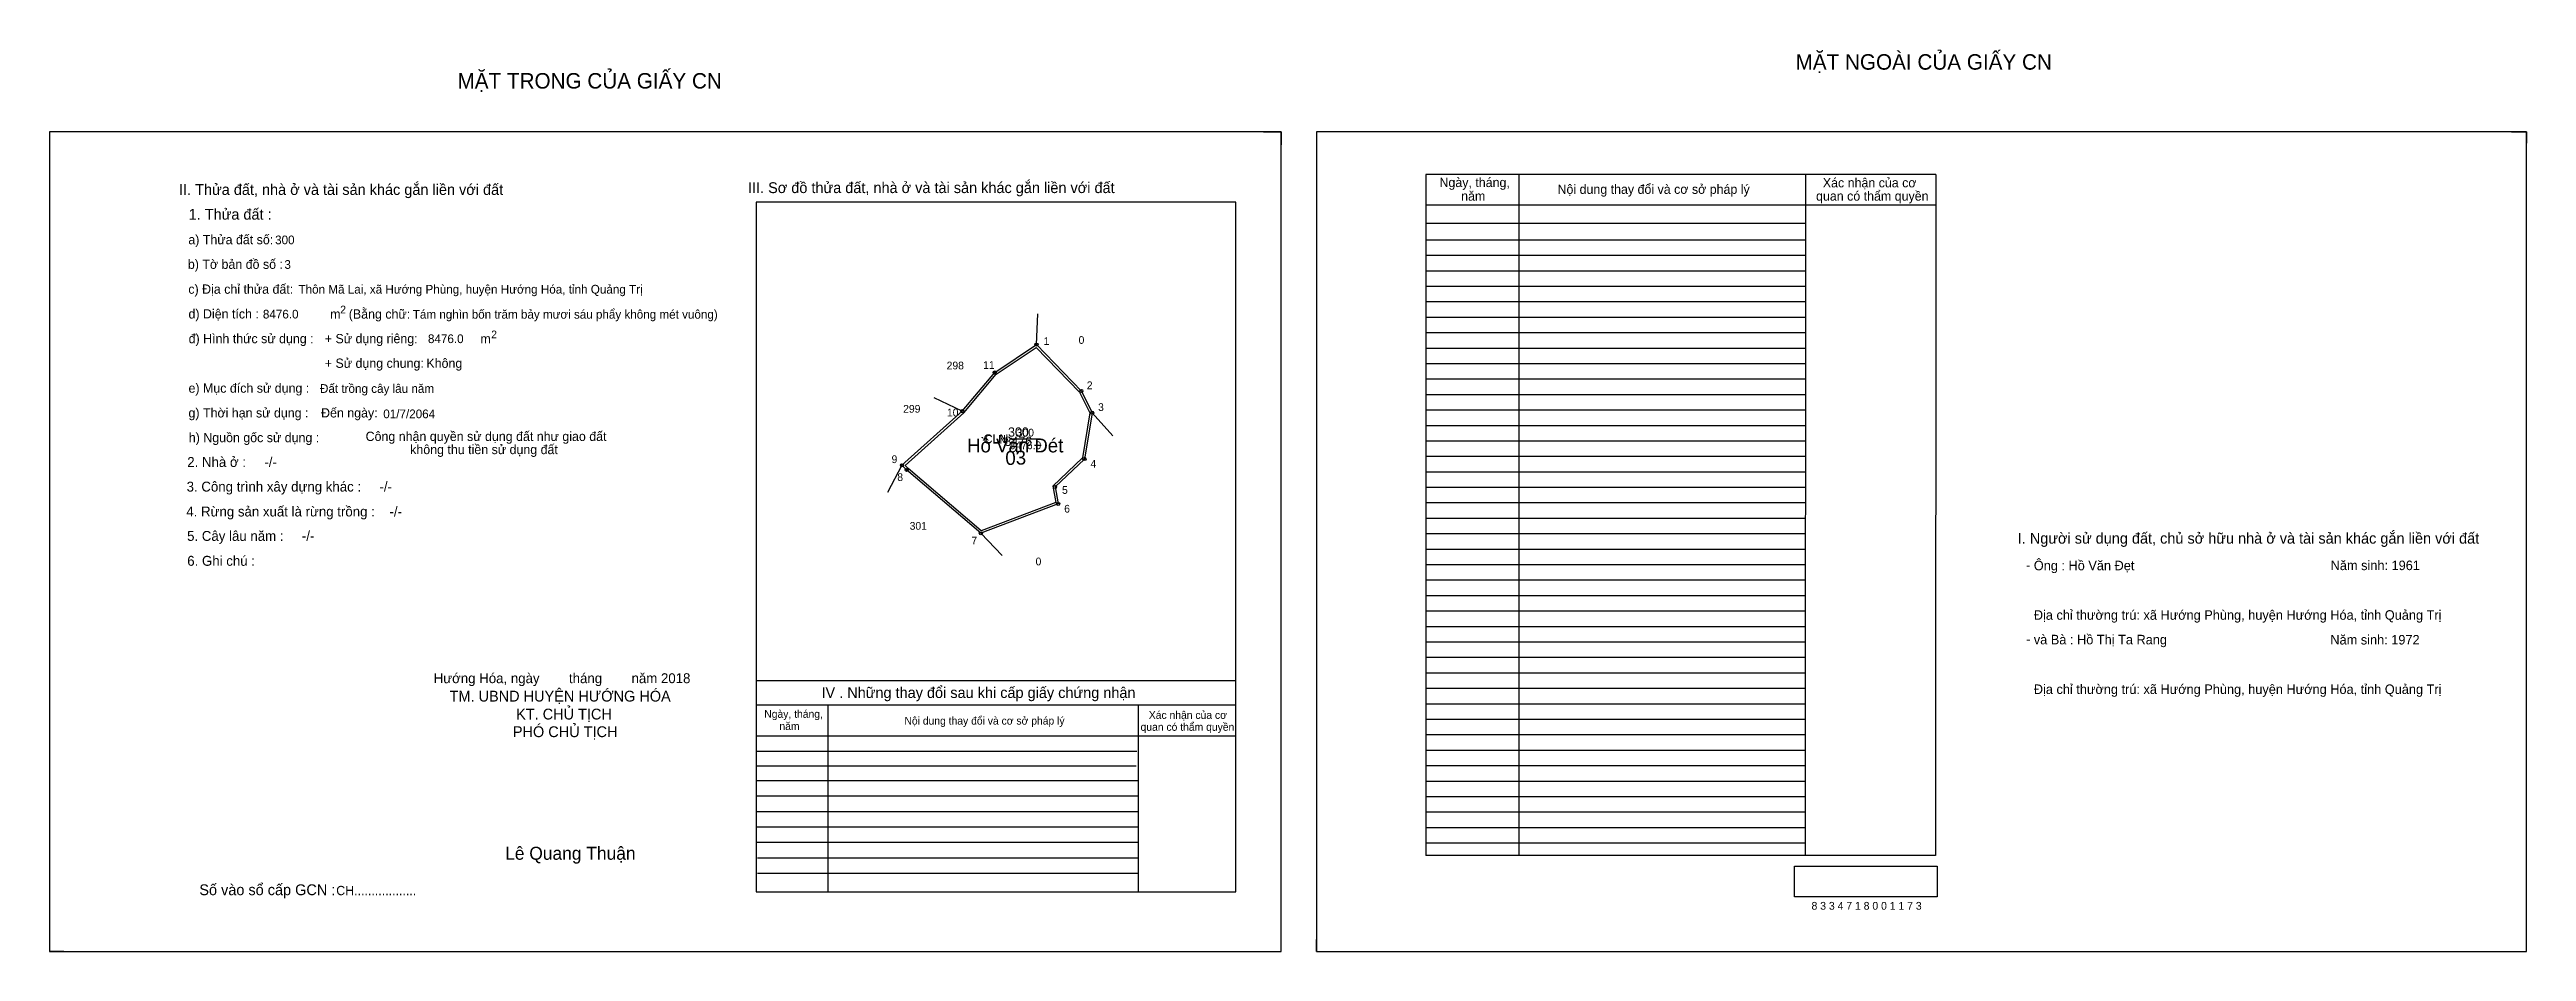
# Model space of a CAD drawing. Extents: x 532712 to 536222, y 1846555 to 1847155.
# Drawn here: x 534621 to 536222, y 1846572 to 1847155 of the extents above.
import ezdxf

# ---------------------------------------------------------------- set-up
doc = ezdxf.new("R2010")
doc.units = 0
for name, color, linetype in [('Default', 7, 'Continuous'), ('Level 10', 7, 'Continuous'), ('Level 11', 7, 'Continuous'), ('Level 13', 7, 'Continuous'), ('Level 2', 7, 'Continuous'), ('Level 27', 7, 'Continuous'), ('Level 3', 7, 'Continuous'), ('Level 36', 7, 'Continuous'), ('Level 4', 7, 'Continuous'), ('Level 5', 7, 'Continuous'), ('Level 55', 7, 'Continuous'), ('Level 6', 7, 'Continuous'), ('Level 7', 7, 'Continuous'), ('Level 8', 7, 'Continuous'), ('Level 9', 7, 'Continuous')]:
    doc.layers.add(name, color=color, linetype=linetype)

msp = doc.modelspace()

# ---------------------------------------------------------------- linework, layer by layer
at = {"layer": 'Level 10'}
for p, q in [((535405.8, 1847101.6), (535417.1, 1847101.6)), ((535417.1, 1847101.6), (535417.1, 1847093.2)), ((536212.6, 1847101.6), (536222.2, 1847101.6)), ((536222.2, 1847101.6), (536222.2, 1847094.2)), ((534621, 1846579.4), (534621, 1846571.6)), ((534630.2, 1846571.6), (534621, 1846571.6)), ((535439.9, 1846571.6), (535439.9, 1846579.4)), ((535439.9, 1846571.6), (535447, 1846571.6))]:
    msp.add_line(p, q, dxfattribs=at)
for points in [[(534621, 1846571.6), (535417.1, 1846571.6), (535417.1, 1847101.6), (534621, 1847101.6)], [(535439.9, 1846571.6), (536222.2, 1846571.6), (536222.2, 1847101.6), (535439.9, 1847101.6)], [(535172, 1846886), (535211, 1846921), (535232, 1846946), (535259, 1846964), (535288, 1846934), (535295, 1846920), (535290, 1846890), (535271, 1846872), (535273, 1846861), (535223, 1846842), (535175, 1846883)], [(535174, 1846885.9), (535212, 1846920), (535232.9, 1846944.9), (535258.8, 1846962.2), (535286.8, 1846933.2), (535293.5, 1846919.8), (535288.7, 1846890.7), (535269.5, 1846872.5), (535271.4, 1846861.9), (535223.3, 1846843.6), (535176, 1846884)]]:
    msp.add_lwpolyline(points, close=True, dxfattribs=at)
at = {"layer": 'Level 11'}
for centre in [(535259, 1846964), (535232, 1846946), (535211, 1846921), (535288, 1846934), (535295, 1846920), (535290, 1846890), (535172, 1846886), (535172, 1846886), (535175, 1846883), (535271, 1846872), (535273, 1846861), (535223, 1846842)]:
    msp.add_circle(centre, 1, dxfattribs=at)
at = {"layer": 'Level 13'}
msp.add_line((535242.3, 1846903), (535252.5, 1846903), dxfattribs=at)
at = {"layer": 'Level 27'}
for p, q in [((535259, 1846964), (535259.9, 1846984)), ((535211, 1846921), (535192.9, 1846929.6)), ((535295, 1846920), (535308.3, 1846905.1)), ((535172, 1846886), (535162.6, 1846868.4)), ((535223, 1846842), (535236.9, 1846827.6))]:
    msp.add_line(p, q, dxfattribs=at)
at = {"layer": 'Level 6'}
msp.add_lwpolyline([(535748.9, 1846626.7), (535841.3, 1846626.7), (535841.3, 1846606.9), (535748.9, 1846606.9)], close=True, dxfattribs=at)
at = {"layer": 'Level 7'}
for p, q in [((535755.9, 1847031.6), (535510.7, 1847031.6)), ((535755.9, 1847021.6), (535510.7, 1847021.6)), ((535755.9, 1847011.6), (535510.7, 1847011.6)), ((535755.9, 1847001.6), (535510.7, 1847001.6)), ((535755.9, 1846991.6), (535510.7, 1846991.6)), ((535755.9, 1846981.6), (535510.7, 1846981.6)), ((535755.9, 1846971.6), (535510.7, 1846971.6)), ((535755.9, 1846961.6), (535510.7, 1846961.6)), ((535755.9, 1846951.6), (535510.7, 1846951.6)), ((535755.9, 1846941.6), (535510.7, 1846941.6)), ((535755.9, 1846931.6), (535510.7, 1846931.6)), ((535755.9, 1846921.6), (535510.7, 1846921.6)), ((535755.9, 1846911.6), (535510.7, 1846911.6)), ((535755.9, 1846901.6), (535510.7, 1846901.6)), ((535755.9, 1846891.6), (535510.7, 1846891.6)), ((535755.9, 1846881.6), (535510.7, 1846881.6)), ((535755.9, 1846871.6), (535510.7, 1846871.6)), ((535755.9, 1846861.6), (535510.7, 1846861.6)), ((535755.9, 1846851.6), (535510.7, 1846851.6)), ((535755.9, 1846841.6), (535510.7, 1846841.6)), ((535755.9, 1846831.6), (535510.7, 1846831.6)), ((535755.9, 1846821.6), (535510.7, 1846821.6)), ((535755.9, 1846811.6), (535510.7, 1846811.6)), ((535755.9, 1846801.6), (535510.7, 1846801.6)), ((535755.9, 1846791.6), (535510.7, 1846791.6)), ((535755.9, 1846781.6), (535510.7, 1846781.6)), ((535755.9, 1846771.6), (535510.7, 1846771.6)), ((535755.9, 1846761.6), (535510.7, 1846761.6)), ((535755.9, 1846751.6), (535510.7, 1846751.6)), ((535755.9, 1846741.6), (535510.7, 1846741.6)), ((535755.9, 1846731.6), (535510.7, 1846731.6)), ((535755.9, 1846721.6), (535510.7, 1846721.6)), ((535323.9, 1846700.9), (535077.8, 1846700.9)), ((535755.9, 1846711.6), (535510.7, 1846711.6)), ((535755.9, 1846701.6), (535510.7, 1846701.6)), ((535323.4, 1846691.4), (535077.8, 1846691.4)), ((535324.7, 1846682), (535077.8, 1846682)), ((535755.9, 1846691.6), (535510.7, 1846691.6)), ((535755.9, 1846681.6), (535510.7, 1846681.6)), ((535324.7, 1846672), (535077.8, 1846672)), ((535755.9, 1846671.6), (535510.7, 1846671.6)), ((535324.7, 1846662), (535077.8, 1846662)), ((535324.7, 1846652), (535077.8, 1846652)), ((535755.9, 1846661.6), (535510.7, 1846661.6)), ((535755.9, 1846651.6), (535510.7, 1846651.6)), ((535324.7, 1846642), (535077.8, 1846642)), ((535324.7, 1846632), (535078.6, 1846632)), ((535755.9, 1846641.6), (535510.7, 1846641.6)), ((535324.7, 1846622), (535078.6, 1846622))]:
    msp.add_line(p, q, dxfattribs=at)
at = {"layer": 'Level 8'}
for p, q in [((535840.3, 1847074.1), (535510.7, 1847074.1)), ((535510.7, 1847074.1), (535510.7, 1846633.6)), ((535570.7, 1847074.1), (535570.7, 1846633.6)), ((535756.1, 1847073.9), (535755.9, 1846633.6)), ((535840.3, 1847074.1), (535840.2, 1846633.6)), ((535387.8, 1847056.2), (535077.8, 1847056.2)), ((535077.8, 1847056.2), (535077.8, 1846610.2)), ((535387.8, 1846610.2), (535387.8, 1847056.2)), ((535840.3, 1847054.1), (535510.7, 1847054.1)), ((535755.9, 1847042.3), (535510.7, 1847042.3)), ((535387.8, 1846746.6), (535077.8, 1846746.6)), ((535387.8, 1846730.9), (535077.8, 1846730.9)), ((535124, 1846730.9), (535124, 1846610.2)), ((535324.7, 1846730.9), (535324.7, 1846610.2)), ((535387.8, 1846710.9), (535077.8, 1846710.9)), ((535840.2, 1846633.6), (535510.7, 1846633.6)), ((535077.8, 1846610.2), (535387.8, 1846610.2))]:
    msp.add_line(p, q, dxfattribs=at)
at = {"layer": 'Level 9'}
msp.add_line((535241.6, 1846903), (535261.6, 1846903), dxfattribs=at)

# ---------------------------------------------------------------- texts
at = {"layer": 'Default'}
for s, p in [('e) Mục đích sử dụng :', (534710.8, 1846932.9)), ('g) Thời hạn sử dụng :', (534710.8, 1846916.9)), ('Đến ngày:', (534796.5, 1846916.9)), ('h) Nguồn gốc sử dụng :', (534711, 1846900.9)), ('Công nhận quyền sử dụng đất như giao đất', (534825.3, 1846901.7)), ('không thu tiền sử dụng đất', (534854.1, 1846893.2))]:
    msp.add_text(s, height=6, dxfattribs=at).set_placement(p)
at = {"layer": 'Level 13'}
for s, p in [('CLN', (535225.7, 1846900.5)), ('300', (535246.2, 1846904.6)), ('8476.0', (535241.6, 1846896.4))]:
    msp.add_text(s, height=5, dxfattribs=at).set_placement(p)
at = {"layer": 'Level 2'}
msp.add_text('Hồ Văn Đét', height=9, dxfattribs=at).set_placement((535214.1, 1846894.3))
at = {"layer": 'Level 3'}
msp.add_text('CLN', height=6, dxfattribs=at).set_placement((535224.7, 1846900))
at = {"layer": 'Level 36'}
for s, p in [('0', (535286.2, 1846964.5)), ('298', (535200.9, 1846948)), ('299', (535172.8, 1846920)), ('301', (535177, 1846844.3)), ('0', (535258.4, 1846821.3))]:
    msp.add_text(s, height=5, dxfattribs=at).set_placement(p)
at = {"layer": 'Level 4'}
msp.add_text('300', height=6, dxfattribs=at).set_placement((535240.6, 1846904.5))
at = {"layer": 'Level 5'}
msp.add_text('8476', height=6, dxfattribs=at).set_placement((535238.3, 1846898.5))
at = {"layer": 'Level 55'}
for s, height, p in [('298', 0.22, (535258.8, 1846963.8)), ('1', 0.8, (535258.8, 1846964)), ('0', 0.22, (535258.9, 1846963.8)), ('0', 0.22, (535258.9, 1846963.8)), ('11', 0.8, (535231.5, 1846946)), ('298', 0.22, (535231.8, 1846945.8)), ('10', 0.8, (535210.4, 1846921)), ('299', 0.22, (535210.8, 1846920.8)), ('298', 0.22, (535210.8, 1846920.8)), ('2', 0.8, (535287.7, 1846934)), ('0', 0.22, (535287.9, 1846933.8)), ('0', 0.22, (535287.9, 1846933.8)), ('3', 0.8, (535294.8, 1846920)), ('0', 0.22, (535294.9, 1846919.8)), ('0', 0.22, (535294.9, 1846919.8)), ('0', 0.22, (535294.9, 1846919.8)), ('0', 0.22, (535294.9, 1846919.8)), ('4', 0.8, (535289.7, 1846890)), ('0', 0.22, (535289.9, 1846889.8)), ('0', 0.22, (535289.9, 1846889.8)), ('9', 0.8, (535171.7, 1846886)), ('301', 0.22, (535171.8, 1846885.8)), ('299', 0.22, (535171.8, 1846885.8)), ('8', 0.8, (535174.7, 1846883)), ('301', 0.22, (535174.8, 1846882.8)), ('5', 0.8, (535270.7, 1846872)), ('0', 0.22, (535270.9, 1846871.8)), ('0', 0.22, (535270.9, 1846871.8)), ('6', 0.8, (535272.7, 1846861)), ('0', 0.22, (535272.9, 1846860.8)), ('0', 0.22, (535272.9, 1846860.8)), ('7', 0.8, (535222.7, 1846842)), ('301', 0.22, (535222.8, 1846841.8)), ('0', 0.22, (535222.9, 1846841.8)), ('0', 0.22, (535222.9, 1846841.8))]:
    msp.add_text(s, height=height, dxfattribs=at).set_placement(p)
at = {"layer": 'Level 6'}
for s, height, p in [('300', 5.63, (534766.8, 1847028.9)), ('3', 5.63, (534772.8, 1847013)), ('Thôn Mã Lai, xã Hướng Phùng, huyện Hướng Hóa, tỉnh Quảng Trị', 5.64, (534781.9, 1846997)), ('8476.0', 5.63, (534758.9, 1846980.9)), ('Tám nghìn bốn trăm bảy mươi sáu phẩy không mét vuông)', 5.632, (534855.8, 1846980.8)), ('8476.0', 5.63, (534865.6, 1846965)), ('Đất trồng cây lâu năm', 5.64, (534795.8, 1846932.8)), ('01/7/2064', 5.64, (534836.7, 1846916.4)), ('Ông : Hồ Văn Đẹt', 6.16, (535903.7, 1846818.1)), ('Năm sinh: 1961', 6.16, (536095.6, 1846818.2)), ('Địa chỉ thường trú: xã Hướng Phùng, huyện Hướng Hóa, tỉnh Quảng Trị', 6.16, (535903.7, 1846786.1)), ('và Bà : Hồ Thị Ta Rang', 6.16, (535903.7, 1846770.2)), ('Năm sinh: 1972', 6.16, (536095.4, 1846770.1)), ('Địa chỉ thường trú: xã Hướng Phùng, huyện Hướng Hóa, tỉnh Quảng Trị', 6.16, (535903.7, 1846738.1)), ('8 3 3 4 7 1 8 0 0 1 1 7 3', 5.04, (535760, 1846598.6))]:
    msp.add_text(s, height=height, dxfattribs=at).set_placement(p)
at = {"layer": 'Level 7'}
for s, height, p in [('MẶT NGOÀI CỦA GIẤY CN', 10, (535749.7, 1847141.8)), ('MẶT TRONG CỦA GIẤY CN', 10, (534884.7, 1847129.6)), ('II. Thửa đất, nhà ở và tài sản khác gắn liền với đất', 7, (534704.7, 1847060.8)), ('III. Sơ đồ thửa đất, nhà ở và tài sản khác gắn liền với đất', 7, (535072.5, 1847062)), ('Ngày, tháng,', 6, (535519.5, 1847065.9)), ('Nội dung thay đổi và cơ sở pháp lý', 6, (535595.8, 1847061.5)), ('Xác nhận của cơ', 6, (535767.3, 1847065.7)), ('1. Thửa đất :', 7, (534710.9, 1847044.8)), ('năm', 6, (535533.5, 1847057.1)), (' quan có thẩm quyền', 6, (535760.7, 1847057.1)), ('a) Thửa đất số:', 6, (534710.7, 1847028.9)), ('b) Tờ bản đồ số :', 6, (534710.4, 1847013)), ('c) Địa chỉ thửa đất:', 6, (534710.7, 1846996.9)), ('d) Diện tích :', 6, (534710.8, 1846980.9)), ('m', 6, (534802.4, 1846980.8)), ('2', 5, (534808.9, 1846984.2)), ('(Bằng chữ:', 6, (534814.4, 1846980.8)), ('đ) Hình thức sử dụng :', 6, (534710.9, 1846964.9)), ('+ Sử dụng riêng:', 6, (534798.9, 1846964.9)), ('m', 6, (534899.5, 1846964.8)), ('2', 5, (534906.5, 1846968.1)), ('+ Sử dụng chung:', 6, (534798.9, 1846949)), ('Không', 6, (534864.6, 1846949)), ('2. Nhà ở :     -/-', 6.4, (534710, 1846884.9)), ('3. Công trình xây dựng khác :     -/-', 6.4, (534709.6, 1846869)), ('4. Rừng sản xuất là rừng trồng :    -/-', 6.4, (534709.4, 1846852.9)), ('5. Cây lâu năm :     -/-', 6.4, (534709.9, 1846837.1)), ('I. Người sử dụng đất, chủ sở hữu nhà ở và tài sản khác gắn liền với đất', 7, (535893.3, 1846835.3)), ('6. Ghi chú :', 6.4, (534710, 1846821)), ('-', 6.4, (535898.6, 1846818.3)), ('-', 6.4, (535898.7, 1846770.4)), ('Hướng Hóa, ngày        tháng        năm 2018', 6.4, (534869.3, 1846745.1)), ('TM. UBND HUYỆN HƯỚNG HÓA', 7, (534879.6, 1846733.2)), ('KT. CHỦ TỊCH', 7, (534922.6, 1846721.6)), ('Ngày, tháng,', 5, (535083, 1846722.7)), ('IV . Những thay đổi sau khi cấp giấy chứng nhận', 7, (535120, 1846735.5)), ('PHÓ CHỦ TỊCH', 7, (534920.5, 1846710.2)), ('năm', 5, (535092.8, 1846714.8)), ('Nội dung thay đổi và cơ sở pháp lý', 5, (535173.6, 1846718.3)), (' quan có thẩm quyền', 5, (535324.4, 1846714.3)), ('Xác nhận của cơ', 5, (535331.6, 1846722)), ('Lê Quang Thuận', 8.4, (534915.5, 1846630.9)), ('Số vào sổ cấp GCN :', 7, (534717.8, 1846608)), ('CH..................', 6, (534806.3, 1846608))]:
    msp.add_text(s, height=height, dxfattribs=at).set_placement(p)
msp.add_text('03', height=9, rotation=2, dxfattribs=at).set_placement((535239, 1846886.1))
at = {"layer": 'Level 9'}
for s, p in [('1', (535263.6, 1846963.8)), ('11', (535224.5, 1846948.3)), ('2', (535291.5, 1846935.2)), ('10', (535201.1, 1846917.6)), ('3', (535298.8, 1846921.1)), ('9', (535165.3, 1846887.4)), ('4', (535293.9, 1846884.5)), ('8', (535169, 1846875.8)), ('5', (535275.5, 1846867.5)), ('6', (535276.9, 1846855.4)), ('7', (535216.9, 1846834.8))]:
    msp.add_text(s, height=5, dxfattribs=at).set_placement(p)

doc.saveas('drawing.dxf')
